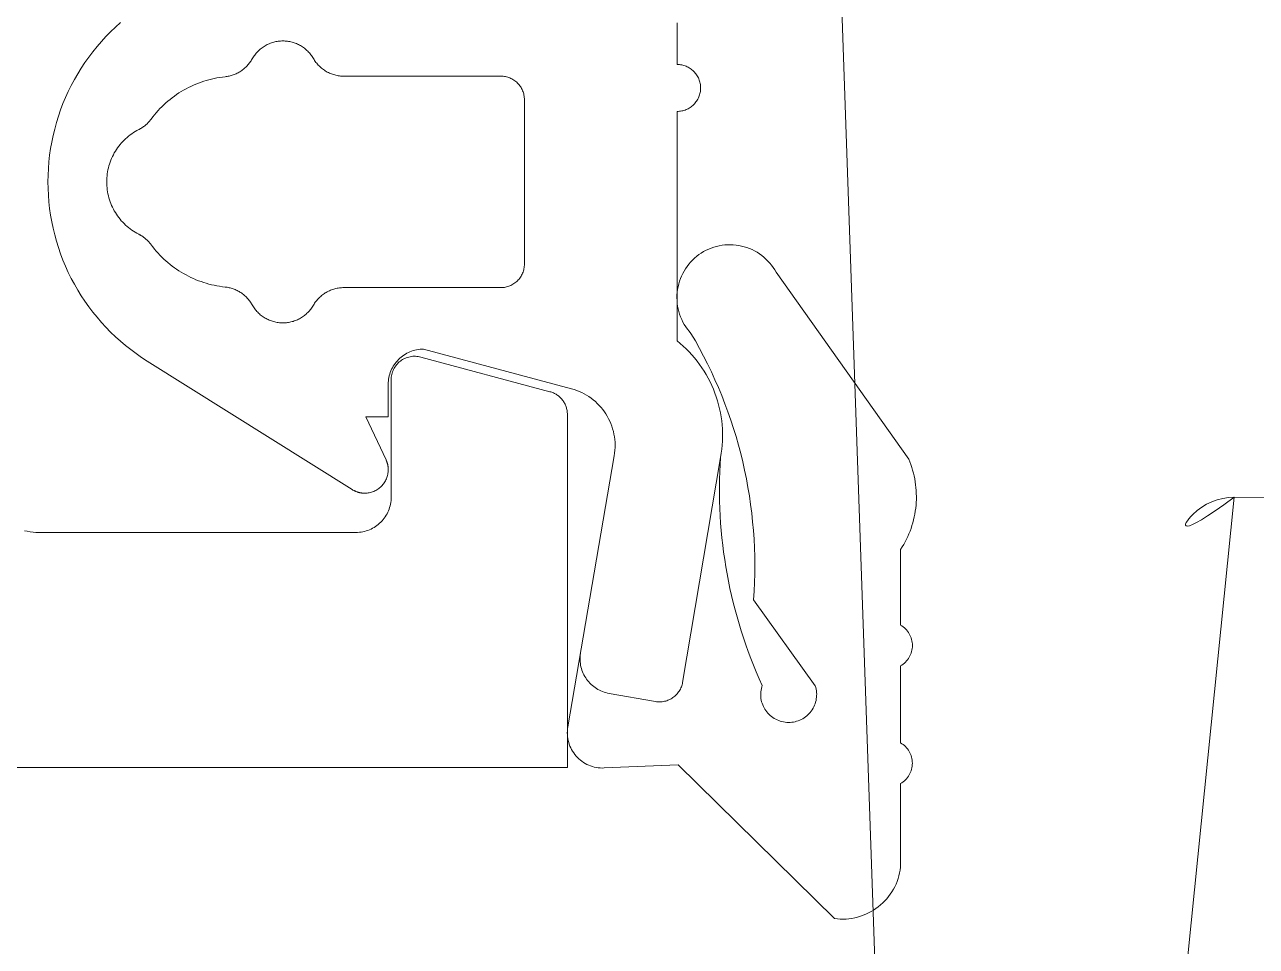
# Model space of a CAD drawing. Header units: metres. Extents: x 1838950 to 1842843, y 5171318 to 5174224.
# Drawn here: x 1841217.86673 to 1841217.87721, y 5171402.75387 to 5171402.76172 of the extents above; entities that cross this region are included whole.
import ezdxf

# ---------------------------------------------------------------- set-up
doc = ezdxf.new("R2010")
doc.units = ezdxf.units.M
doc.header["$LTSCALE"] = 0.0254
doc.layers.add('00 CHAZAL Coupe A.5', color=7, linetype='Continuous', lineweight=18)

# ---------------------------------------------------------------- blocks, each defined once
blk = doc.blocks.new('Groupe-1964-1')
at = {"layer": '00 CHAZAL Coupe A.5', "color": 7, "linetype": 'Continuous', "lineweight": 18, "flags": 128}
blk.add_lwpolyline([(1841217.880026123, 5171402.757692121), (1841217.877026125, 5171402.757695505, 0.4142142606855608), (1841217.876525561, 5171402.75719607), (1841217.876520484, 5171402.752696077, -0.4142124449182956), (1841217.876019922, 5171402.752196642), (1841217.874019922, 5171402.752198894, -0.4141942898996669), (1841217.873520486, 5171402.752699457), (1841217.873535705, 5171402.766188969, -0.4142135621367452), (1841217.874536832, 5171402.76718784), (1841217.874892419, 5171402.767187013, -0.08836677230934743), (1841217.876100702, 5171402.766970381, 0.1799709983366348), (1841217.878192591, 5171402.766975505, -0.1818182804182501)], format="xyb", dxfattribs=at)
blk = doc.blocks.new('Groupe-1965-1')
at = {"layer": '00 CHAZAL Coupe A.5', "color": 7}
blk.add_blockref('Groupe-1964-1', (0, 0), dxfattribs=at)
blk = doc.blocks.new('Groupe-1966-1')
at = {"layer": '00 CHAZAL Coupe A.5', "color": 7, "linetype": 'Continuous', "lineweight": 5, "flags": 128}
blk.add_lwpolyline([(1841217.859348706, 5171402.755396539), (1841217.871348707, 5171402.755396539), (1841217.871348707, 5171402.758401795), (1841217.871348539, 5171402.758409974), (1841217.871348037, 5171402.758418139), (1841217.871347202, 5171402.758426277), (1841217.871346035, 5171402.758434375), (1841217.871344538, 5171402.758442417), (1841217.871342713, 5171402.758450392), (1841217.871340563, 5171402.758458285), (1841217.871338092, 5171402.758466084), (1841217.871335305, 5171402.758473774), (1841217.871332206, 5171402.758481345), (1841217.871328799, 5171402.758488783), (1841217.871325091, 5171402.758496075), (1841217.871321088, 5171402.758503209), (1841217.871316796, 5171402.758510174), (1841217.871312223, 5171402.758516957), (1841217.871307377, 5171402.758523547), (1841217.871302265, 5171402.758529935), (1841217.871296897, 5171402.758536107), (1841217.87129128, 5171402.758542055), (1841217.871285425, 5171402.758547768), (1841217.871279341, 5171402.758553237), (1841217.871273039, 5171402.758558453), (1841217.871266528, 5171402.758563406), (1841217.87125982, 5171402.758568089), (1841217.871252927, 5171402.758572495), (1841217.871245859, 5171402.758576614), (1841217.871238629, 5171402.758580441), (1841217.871231248, 5171402.758583969), (1841217.871223729, 5171402.758587192), (1841217.871216085, 5171402.758590104), (1841217.871208327, 5171402.758592702), (1841217.87120047, 5171402.75859498), (1841217.87010047, 5171402.758889725), (1841217.870089328, 5171402.75889237), (1841217.870078053, 5171402.758894375), (1841217.870066681, 5171402.75889573), (1841217.87005525, 5171402.758896432), (1841217.870043798, 5171402.758896479), (1841217.870032362, 5171402.75889587), (1841217.87002098, 5171402.758894608), (1841217.870009688, 5171402.758892696), (1841217.869998525, 5171402.758890142), (1841217.869987526, 5171402.758886951), (1841217.869976728, 5171402.758883137), (1841217.869966165, 5171402.758878712), (1841217.869955873, 5171402.758873689), (1841217.869945886, 5171402.758868085), (1841217.869936236, 5171402.758861918), (1841217.869926954, 5171402.758855211), (1841217.869918072, 5171402.758847982), (1841217.869909618, 5171402.758840255), (1841217.86990162, 5171402.758832059), (1841217.869894105, 5171402.758823418), (1841217.869887096, 5171402.758814361), (1841217.869880617, 5171402.758804917), (1841217.869874689, 5171402.758795119), (1841217.869869332, 5171402.758784997), (1841217.869864563, 5171402.758774585), (1841217.869860398, 5171402.758763917), (1841217.86985685, 5171402.758753029), (1841217.869853931, 5171402.758741954), (1841217.869851651, 5171402.758730732), (1841217.869850017, 5171402.758719397), (1841217.869849034, 5171402.758707987), (1841217.869848707, 5171402.758696539), (1841217.869848707, 5171402.757696539), (1841217.869848345, 5171402.757681819), (1841217.869847262, 5171402.757667135), (1841217.869845459, 5171402.75765252), (1841217.869842942, 5171402.757638012), (1841217.869839716, 5171402.757623645), (1841217.869835789, 5171402.757609454), (1841217.86983117, 5171402.757595472), (1841217.86982587, 5171402.757581735), (1841217.869819903, 5171402.757568273), (1841217.869813283, 5171402.757555121), (1841217.869806025, 5171402.757542308), (1841217.869798147, 5171402.757529868), (1841217.869789669, 5171402.75751783), (1841217.86978061, 5171402.757506222), (1841217.869770992, 5171402.757495072), (1841217.869760839, 5171402.757484407), (1841217.869750174, 5171402.757474254), (1841217.869739024, 5171402.757464636), (1841217.869727416, 5171402.757455577), (1841217.869715377, 5171402.757447098), (1841217.869702937, 5171402.75743922), (1841217.869690126, 5171402.757431963), (1841217.869676973, 5171402.757425343), (1841217.869663511, 5171402.757419376), (1841217.869649774, 5171402.757414076), (1841217.869635792, 5171402.757409457), (1841217.869621601, 5171402.75740553), (1841217.869607233, 5171402.757402304), (1841217.869592726, 5171402.757399786), (1841217.869578112, 5171402.757397983), (1841217.869563427, 5171402.757396901), (1841217.869548707, 5171402.75739654), (1841217.866848707, 5171402.75739654), (1841217.866824173, 5171402.757397141), (1841217.866799698, 5171402.757398947), (1841217.866775341, 5171402.757401951), (1841217.866751161, 5171402.757406147), (1841217.866727216, 5171402.757411524)], dxfattribs=at)
at = {"layer": '00 CHAZAL Coupe A.5', "color": 9, "linetype": 'Continuous', "lineweight": 5, "true_color": 0xbbbbbb, "flags": 128}
for points in [[(1841217.873459599, 5171402.756090377), (1841217.872933827, 5171402.756822438), (1841217.872938605, 5171402.756896242), (1841217.872941975, 5171402.756970122), (1841217.872943938, 5171402.757044053), (1841217.872944492, 5171402.757118009), (1841217.872943636, 5171402.757191962), (1841217.872941371, 5171402.757265883), (1841217.872937698, 5171402.75733975), (1841217.872932619, 5171402.757413534), (1841217.872926135, 5171402.757487206), (1841217.872918247, 5171402.757560741), (1841217.872908961, 5171402.757634114), (1841217.872898278, 5171402.757707295), (1841217.872886203, 5171402.75778026), (1841217.872872739, 5171402.757852982), (1841217.872857892, 5171402.757925433), (1841217.872841668, 5171402.757997589), (1841217.872824072, 5171402.758069423), (1841217.87280511, 5171402.758140909), (1841217.872784789, 5171402.75821202), (1841217.872763118, 5171402.75828273), (1841217.872740102, 5171402.758353016), (1841217.872715752, 5171402.75842285), (1841217.872690076, 5171402.758492206), (1841217.872663083, 5171402.758561063), (1841217.872634783, 5171402.758629391), (1841217.872605186, 5171402.758697168), (1841217.872574303, 5171402.758764369), (1841217.872542145, 5171402.758830969), (1841217.872508724, 5171402.758896944), (1841217.872474052, 5171402.758962271), (1841217.872438142, 5171402.759026925), (1841217.872401006, 5171402.759090884), (1841217.872385291, 5171402.759108793), (1841217.872370545, 5171402.75912751), (1841217.872356812, 5171402.759146981), (1841217.872344128, 5171402.759167152), (1841217.872332531, 5171402.759187967), (1841217.872322051, 5171402.759209366), (1841217.872312719, 5171402.75923129), (1841217.872304562, 5171402.759253677), (1841217.872297601, 5171402.759276466), (1841217.872291856, 5171402.75929959), (1841217.872287343, 5171402.759322986), (1841217.872284076, 5171402.759346589), (1841217.872282063, 5171402.759370331), (1841217.87228131, 5171402.759394146), (1841217.872281819, 5171402.759417968), (1841217.872283588, 5171402.75944173), (1841217.872286613, 5171402.759465365), (1841217.872290886, 5171402.759488806), (1841217.872296393, 5171402.759511988), (1841217.872303119, 5171402.759534846), (1841217.872311047, 5171402.759557316), (1841217.872320154, 5171402.759579334), (1841217.872330413, 5171402.759600841), (1841217.872341796, 5171402.759621773), (1841217.872354272, 5171402.759642073), (1841217.872367806, 5171402.759661684), (1841217.872382358, 5171402.759680551), (1841217.872397889, 5171402.759698621), (1841217.872414355, 5171402.759715844), (1841217.87243171, 5171402.75973217), (1841217.872449905, 5171402.759747555), (1841217.872468889, 5171402.759761956), (1841217.872488608, 5171402.759775329), (1841217.872509009, 5171402.759787641), (1841217.872530032, 5171402.759798856), (1841217.87255162, 5171402.759808941), (1841217.872573711, 5171402.759817869), (1841217.872596244, 5171402.759825616), (1841217.872619156, 5171402.759832158), (1841217.872642381, 5171402.759837477), (1841217.872665856, 5171402.759841561), (1841217.872689515, 5171402.759844395), (1841217.87271329, 5171402.759845973), (1841217.872737115, 5171402.75984629), (1841217.872760924, 5171402.759845344), (1841217.872784649, 5171402.75984314), (1841217.872808224, 5171402.759839683), (1841217.872831583, 5171402.759834982), (1841217.872854661, 5171402.75982905), (1841217.872877392, 5171402.759821906), (1841217.872899713, 5171402.759813569), (1841217.872921561, 5171402.759804059), (1841217.872942875, 5171402.759793407), (1841217.872963595, 5171402.759781643), (1841217.872983663, 5171402.759768797), (1841217.873003023, 5171402.759754906), (1841217.87302162, 5171402.759740011), (1841217.873039403, 5171402.759724151), (1841217.873056321, 5171402.759707373), (1841217.873072327, 5171402.759689721), (1841217.873087375, 5171402.759671248), (1841217.873101425, 5171402.759652004), (1841217.873114436, 5171402.759632042), (1841217.873126372, 5171402.759611419), (1841217.874254496, 5171402.758020901), (1841217.874263983, 5171402.757997626), (1841217.874272751, 5171402.75797407), (1841217.874280791, 5171402.757950256), (1841217.874288097, 5171402.757926207), (1841217.874294662, 5171402.757901944), (1841217.874300479, 5171402.757877492), (1841217.874305543, 5171402.757852872), (1841217.874309849, 5171402.757828109), (1841217.874313392, 5171402.757803226), (1841217.87431617, 5171402.757778245), (1841217.874318181, 5171402.757753191), (1841217.874319421, 5171402.757728087), (1841217.874319891, 5171402.757702956), (1841217.874319589, 5171402.757677824), (1841217.874318516, 5171402.757652712), (1841217.874316672, 5171402.757627645), (1841217.87431406, 5171402.757602647), (1841217.874310682, 5171402.75757774), (1841217.874306542, 5171402.757552949), (1841217.874301642, 5171402.757528297), (1841217.874295988, 5171402.757503805), (1841217.874289585, 5171402.7574795), (1841217.87428244, 5171402.757455402), (1841217.874274558, 5171402.757431536), (1841217.874265947, 5171402.757407921), (1841217.874256615, 5171402.757384583), (1841217.874246572, 5171402.757361542), (1841217.874235827, 5171402.757338821), (1841217.874224388, 5171402.757316439), (1841217.874212269, 5171402.75729442), (1841217.874199479, 5171402.757272783), (1841217.874186032, 5171402.757251548), (1841217.874185937, 5171402.756607588), (1841217.87419705, 5171402.756600676), (1841217.874207687, 5171402.756593051), (1841217.874217802, 5171402.756584748), (1841217.874227353, 5171402.756575799), (1841217.874236298, 5171402.756566246), (1841217.8742446, 5171402.756556127), (1841217.874252221, 5171402.756545489), (1841217.874259131, 5171402.756534373), (1841217.874265299, 5171402.75652283), (1841217.874270698, 5171402.756510908), (1841217.874275306, 5171402.756498658), (1841217.874279104, 5171402.756486134), (1841217.874282074, 5171402.756473388), (1841217.874284204, 5171402.756460475), (1841217.874285485, 5171402.756447449), (1841217.874285911, 5171402.756434369), (1841217.874285481, 5171402.756421288), (1841217.874284196, 5171402.756408264), (1841217.874282062, 5171402.756395351), (1841217.874279089, 5171402.756382607), (1841217.874275288, 5171402.756370082), (1841217.874270676, 5171402.756357835), (1841217.874265273, 5171402.756345915), (1841217.874259101, 5171402.756334374), (1841217.874252188, 5171402.75632326), (1841217.874244564, 5171402.756312623), (1841217.874236259, 5171402.756302508), (1841217.874227312, 5171402.756292956), (1841217.874217758, 5171402.756284011), (1841217.87420764, 5171402.75627571), (1841217.874197, 5171402.756268089), (1841217.874185886, 5171402.756261179), (1841217.874185789, 5171402.755605258), (1841217.874196901, 5171402.755598345), (1841217.874207539, 5171402.75559072), (1841217.874217655, 5171402.755582416), (1841217.874227205, 5171402.755573468), (1841217.87423615, 5171402.755563914), (1841217.874244452, 5171402.755553797), (1841217.874252073, 5171402.755543157), (1841217.874258983, 5171402.755532042), (1841217.874265151, 5171402.755520499), (1841217.87427055, 5171402.755508577), (1841217.874275158, 5171402.755496328), (1841217.874278956, 5171402.755483802), (1841217.874281926, 5171402.755471057), (1841217.874284056, 5171402.755458144), (1841217.874285337, 5171402.755445119), (1841217.874285763, 5171402.755432039), (1841217.874285333, 5171402.755418958), (1841217.874284048, 5171402.755405934), (1841217.874281914, 5171402.755393021), (1841217.87427894, 5171402.755380276), (1841217.87427514, 5171402.755367752), (1841217.874270528, 5171402.755355504), (1841217.874265125, 5171402.755343583), (1841217.874258953, 5171402.755332042), (1841217.87425204, 5171402.755320929), (1841217.874244416, 5171402.755310292), (1841217.874236111, 5171402.755300176), (1841217.874227164, 5171402.755290626), (1841217.87421761, 5171402.75528168), (1841217.874207492, 5171402.755273379), (1841217.874196853, 5171402.755265757), (1841217.874185737, 5171402.755258848), (1841217.874185632, 5171402.754546522), (1841217.874182147, 5171402.754521955), (1841217.874177447, 5171402.75449759), (1841217.874171544, 5171402.754473489), (1841217.874164452, 5171402.75444971), (1841217.87415619, 5171402.754426312), (1841217.874146777, 5171402.754403353), (1841217.874136236, 5171402.754380889), (1841217.874124594, 5171402.754358975), (1841217.874111879, 5171402.754337667), (1841217.874098123, 5171402.754317015), (1841217.874083359, 5171402.754297071), (1841217.874067624, 5171402.754277886), (1841217.874050956, 5171402.754259503), (1841217.874033397, 5171402.75424197), (1841217.874014989, 5171402.754225329), (1841217.873995779, 5171402.754209624), (1841217.873975813, 5171402.75419489), (1841217.87395514, 5171402.754181164), (1841217.873933812, 5171402.754168482), (1841217.873911882, 5171402.754156873), (1841217.873889402, 5171402.754146366), (1841217.873866429, 5171402.754136988), (1841217.873843018, 5171402.754128761), (1841217.873819229, 5171402.754121705), (1841217.873795118, 5171402.754115839), (1841217.873770746, 5171402.754111175), (1841217.873746173, 5171402.754107727), (1841217.873721459, 5171402.754105502), (1841217.873696666, 5171402.754104506), (1841217.873671853, 5171402.754104742), (1841217.873647082, 5171402.754106208), (1841217.873622415, 5171402.754108901), (1841217.872292313, 5171402.755418115), (1841217.871661046, 5171402.75539143), (1841217.871644339, 5171402.755391189), (1841217.871627645, 5171402.755391879), (1841217.871611015, 5171402.755393498), (1841217.871594501, 5171402.755396039), (1841217.871578155, 5171402.755399496), (1841217.871562025, 5171402.755403858), (1841217.871546164, 5171402.755409111), (1841217.87153062, 5171402.755415238), (1841217.871515441, 5171402.755422222), (1841217.871500674, 5171402.75543004), (1841217.871486366, 5171402.755438669), (1841217.87147256, 5171402.755448079), (1841217.8714593, 5171402.755458244), (1841217.871446626, 5171402.755469132), (1841217.871434578, 5171402.755480709), (1841217.871423193, 5171402.755492938), (1841217.871412506, 5171402.755505783), (1841217.871402551, 5171402.755519201), (1841217.871393359, 5171402.755533153), (1841217.871384958, 5171402.755547596), (1841217.871377373, 5171402.755562483), (1841217.87137063, 5171402.755577771), (1841217.871364748, 5171402.75559341), (1841217.871359746, 5171402.755609352), (1841217.871355639, 5171402.755625548), (1841217.87135244, 5171402.755641947), (1841217.871350159, 5171402.755658499), (1841217.871348802, 5171402.755675153), (1841217.871348376, 5171402.755691855), (1841217.87134888, 5171402.755708557), (1841217.871350313, 5171402.755725203), (1841217.87135267, 5171402.755741745), (1841217.87174746, 5171402.758049671), (1841217.871750955, 5171402.758072583), (1841217.871753384, 5171402.758095633), (1841217.871754742, 5171402.758118772), (1841217.871755026, 5171402.758141948), (1841217.871754236, 5171402.758165113), (1841217.871752374, 5171402.758188216), (1841217.871749442, 5171402.758211208), (1841217.871745449, 5171402.758234039), (1841217.871740401, 5171402.758256662), (1841217.871734311, 5171402.758279024), (1841217.87172719, 5171402.758301082), (1841217.871719055, 5171402.758322786), (1841217.871709923, 5171402.758344089), (1841217.871699814, 5171402.758364947), (1841217.871688749, 5171402.758385312), (1841217.871676752, 5171402.758405143), (1841217.871663848, 5171402.758424398), (1841217.871650067, 5171402.758443034), (1841217.871635436, 5171402.758461011), (1841217.871619988, 5171402.75847829), (1841217.871603756, 5171402.758494835), (1841217.871586774, 5171402.758510611), (1841217.87156908, 5171402.758525581), (1841217.871550711, 5171402.758539717), (1841217.871531706, 5171402.758552985), (1841217.871512107, 5171402.758565358), (1841217.871491956, 5171402.758576809), (1841217.871471296, 5171402.758587316), (1841217.87145017, 5171402.758596853), (1841217.871428626, 5171402.758605401), (1841217.871406709, 5171402.758612941), (1841217.871384465, 5171402.758619457), (1841217.870123628, 5171402.758957298), (1841217.870108908, 5171402.758956936), (1841217.870094223, 5171402.758955852), (1841217.870079609, 5171402.75895405), (1841217.870065101, 5171402.758951534), (1841217.870050734, 5171402.758948307), (1841217.870036543, 5171402.75894438), (1841217.870022561, 5171402.75893976), (1841217.870008823, 5171402.758934462), (1841217.869995362, 5171402.758928495), (1841217.869982209, 5171402.758921874), (1841217.869969398, 5171402.758914616), (1841217.869956957, 5171402.758906738), (1841217.869944919, 5171402.758898259), (1841217.86993331, 5171402.7588892), (1841217.869922161, 5171402.758879582), (1841217.869911496, 5171402.75886943), (1841217.869901343, 5171402.758858765), (1841217.869891725, 5171402.758847616), (1841217.869882666, 5171402.758836007), (1841217.869874188, 5171402.758823968), (1841217.86986631, 5171402.758811528), (1841217.869859052, 5171402.758798717), (1841217.869852432, 5171402.758785564), (1841217.869846464, 5171402.758772102), (1841217.869841165, 5171402.758758364), (1841217.869836546, 5171402.758744383), (1841217.869832619, 5171402.758730191), (1841217.869829393, 5171402.758715824), (1841217.869826875, 5171402.758701317), (1841217.869825073, 5171402.758686703), (1841217.86982399, 5171402.758672018), (1841217.869823628, 5171402.758657297), (1841217.869823628, 5171402.758380897), (1841217.869634392, 5171402.758380897), (1841217.86980489, 5171402.758015263), (1841217.869806025, 5171402.758012783), (1841217.869807127, 5171402.758010289), (1841217.869808195, 5171402.758007779), (1841217.869809228, 5171402.758005256), (1841217.869810227, 5171402.758002718), (1841217.869811191, 5171402.758000167), (1841217.86981212, 5171402.757997603), (1841217.869813014, 5171402.757995026), (1841217.869813873, 5171402.757992438), (1841217.869814697, 5171402.757989839), (1841217.869815485, 5171402.757987228), (1841217.869816237, 5171402.757984607), (1841217.869816954, 5171402.757981976), (1841217.869817635, 5171402.757979335), (1841217.869818279, 5171402.757976686), (1841217.869818887, 5171402.757974027), (1841217.86981946, 5171402.75797136), (1841217.869819995, 5171402.757968687), (1841217.869820494, 5171402.757966005), (1841217.869820957, 5171402.757963317), (1841217.869821383, 5171402.757960625), (1841217.869821772, 5171402.757957925), (1841217.869822124, 5171402.757955221), (1841217.86982244, 5171402.757952513), (1841217.869822718, 5171402.757949799), (1841217.869822959, 5171402.757947084), (1841217.869823164, 5171402.757944363), (1841217.869823331, 5171402.757941642), (1841217.869823461, 5171402.757938918), (1841217.869823554, 5171402.757936193), (1841217.86982361, 5171402.757933466), (1841217.869823628, 5171402.75793074), (1841217.869823387, 5171402.757920926), (1841217.869822665, 5171402.757911135), (1841217.869821463, 5171402.757901393), (1841217.869819785, 5171402.757891721), (1841217.869817635, 5171402.757882143), (1841217.869815016, 5171402.757872682), (1841217.869811937, 5171402.757863361), (1841217.869808404, 5171402.757854202), (1841217.869804426, 5171402.757845229), (1841217.869800013, 5171402.757836459), (1841217.869795174, 5171402.757827918), (1841217.869789922, 5171402.757819625), (1841217.86978427, 5171402.757811598), (1841217.86977823, 5171402.757803861), (1841217.869771819, 5171402.757796427), (1841217.86976505, 5171402.757789318), (1841217.86975794, 5171402.757782549), (1841217.869750507, 5171402.757776137), (1841217.869742768, 5171402.757770098), (1841217.869734742, 5171402.757764446), (1841217.869726449, 5171402.757759193), (1841217.869717908, 5171402.757754355), (1841217.869709139, 5171402.757749941), (1841217.869700165, 5171402.757745964), (1841217.869691006, 5171402.75774243), (1841217.869681685, 5171402.757739351), (1841217.869672224, 5171402.757736732), (1841217.869662646, 5171402.757734582), (1841217.869652974, 5171402.757732904), (1841217.869643232, 5171402.757731702), (1841217.869633442, 5171402.757730979), (1841217.869623628, 5171402.757730738), (1841217.86962013, 5171402.757730769), (1841217.869616632, 5171402.757730862), (1841217.869613137, 5171402.757731014), (1841217.869609645, 5171402.757731229), (1841217.869606157, 5171402.757731504), (1841217.869602674, 5171402.75773184), (1841217.869599198, 5171402.757732237), (1841217.869595729, 5171402.757732695), (1841217.869592269, 5171402.757733213), (1841217.869588819, 5171402.757733791), (1841217.869585379, 5171402.75773443), (1841217.869581951, 5171402.757735129), (1841217.869578535, 5171402.757735888), (1841217.869575134, 5171402.757736708), (1841217.869571747, 5171402.757737585), (1841217.869568376, 5171402.757738522), (1841217.869565022, 5171402.757739518), (1841217.869561686, 5171402.757740573), (1841217.869558369, 5171402.757741686), (1841217.869555072, 5171402.757742856), (1841217.869551796, 5171402.757744084), (1841217.869548541, 5171402.757745369), (1841217.869545311, 5171402.75774671), (1841217.869542103, 5171402.757748109), (1841217.869538921, 5171402.757749563), (1841217.869535765, 5171402.757751073), (1841217.869532635, 5171402.757752636), (1841217.869529534, 5171402.757754256), (1841217.869526461, 5171402.757755929), (1841217.869523418, 5171402.757757656), (1841217.869520405, 5171402.757759435), (1841217.869517424, 5171402.757761267), (1841217.867771093, 5171402.75885565), (1841217.867723391, 5171402.758886605), (1841217.867676689, 5171402.75891905), (1841217.867631036, 5171402.758952954), (1841217.867586477, 5171402.758988285), (1841217.867543055, 5171402.759025005), (1841217.867500816, 5171402.759063078), (1841217.8674598, 5171402.759102467), (1841217.867420049, 5171402.75914313), (1841217.867381603, 5171402.75918503), (1841217.867344498, 5171402.759228123), (1841217.867308774, 5171402.759272368), (1841217.867274465, 5171402.759317718), (1841217.867241606, 5171402.759364129), (1841217.867210229, 5171402.759411556), (1841217.867180367, 5171402.759459948), (1841217.867152047, 5171402.759509262), (1841217.8671253, 5171402.759559444), (1841217.867100151, 5171402.759610447), (1841217.867076625, 5171402.759662219), (1841217.867054747, 5171402.759714708), (1841217.867034537, 5171402.759767861), (1841217.867016017, 5171402.759821626), (1841217.866999205, 5171402.75987595), (1841217.866984117, 5171402.759930778), (1841217.866970768, 5171402.759986055), (1841217.866959172, 5171402.760041727), (1841217.86694934, 5171402.760097736), (1841217.866941283, 5171402.760154029), (1841217.866935008, 5171402.760210548), (1841217.866930521, 5171402.760267235), (1841217.866927827, 5171402.760324039), (1841217.866926929, 5171402.760380898), (1841217.866927827, 5171402.760437757), (1841217.866930521, 5171402.760494558), (1841217.866935008, 5171402.760551247), (1841217.866941283, 5171402.760607765), (1841217.86694934, 5171402.760664058), (1841217.866959172, 5171402.760720068), (1841217.866970768, 5171402.760775738), (1841217.866984117, 5171402.760831015), (1841217.866999205, 5171402.760885843), (1841217.867016017, 5171402.760940167), (1841217.867034537, 5171402.760993932), (1841217.867054747, 5171402.761047087), (1841217.867076625, 5171402.761099576), (1841217.867100151, 5171402.761151347), (1841217.8671253, 5171402.761202349), (1841217.867152047, 5171402.761252533), (1841217.867180367, 5171402.761301845), (1841217.867210229, 5171402.761350239), (1841217.867241606, 5171402.761397665), (1841217.867274465, 5171402.761444077), (1841217.867308774, 5171402.761489427), (1841217.867344498, 5171402.76153367), (1841217.867381603, 5171402.761576764), (1841217.867420049, 5171402.761618664), (1841217.8674598, 5171402.761659329), (1841217.867500816, 5171402.761698716), (1841217.867543055, 5171402.76173679)], [(1841217.872282825, 5171402.7617338), (1841217.872282825, 5171402.761380683), (1841217.872292639, 5171402.761380442), (1841217.872302429, 5171402.761379721), (1841217.872312172, 5171402.761378519), (1841217.872321844, 5171402.761376841), (1841217.872331422, 5171402.76137469), (1841217.872340882, 5171402.761372072), (1841217.872350204, 5171402.761368992), (1841217.872359362, 5171402.761365459), (1841217.872368337, 5171402.761361482), (1841217.872377105, 5171402.761357068), (1841217.872385646, 5171402.761352229), (1841217.87239394, 5171402.761346977), (1841217.872401965, 5171402.761341325), (1841217.872409704, 5171402.761335285), (1841217.872417137, 5171402.761328873), (1841217.872424247, 5171402.761322104), (1841217.872431016, 5171402.761314995), (1841217.872437428, 5171402.761307562), (1841217.872443467, 5171402.761299822), (1841217.87244912, 5171402.761291797), (1841217.872454371, 5171402.761283504), (1841217.87245921, 5171402.761274963), (1841217.872463624, 5171402.761266194), (1841217.872467601, 5171402.76125722), (1841217.872471134, 5171402.761248061), (1841217.872474214, 5171402.76123874), (1841217.872476832, 5171402.761229279), (1841217.872478983, 5171402.761219702), (1841217.872480661, 5171402.76121003), (1841217.872481863, 5171402.761200286), (1841217.872482585, 5171402.761190496), (1841217.872482826, 5171402.761180683), (1841217.872482585, 5171402.76117087), (1841217.872481863, 5171402.761161081), (1841217.872480661, 5171402.761151338), (1841217.872478983, 5171402.761141665), (1841217.872476832, 5171402.761132088), (1841217.872474214, 5171402.761122626), (1841217.872471134, 5171402.761113305), (1841217.872467601, 5171402.761104147), (1841217.872463624, 5171402.761095172), (1841217.87245921, 5171402.761086403), (1841217.872454371, 5171402.761077863), (1841217.87244912, 5171402.76106957), (1841217.872443467, 5171402.761061544), (1841217.872437428, 5171402.761053804), (1841217.872431016, 5171402.761046371), (1841217.872424247, 5171402.761039262), (1841217.872417137, 5171402.761032494), (1841217.872409704, 5171402.761026081), (1841217.872401965, 5171402.761020041), (1841217.87239394, 5171402.761014389), (1841217.872385646, 5171402.761009138), (1841217.872377105, 5171402.761004299), (1841217.872368337, 5171402.760999885), (1841217.872359362, 5171402.760995908), (1841217.872350204, 5171402.760992374), (1841217.872340882, 5171402.760989295), (1841217.872331422, 5171402.760986677), (1841217.872321844, 5171402.760984527), (1841217.872312172, 5171402.760982848), (1841217.872302429, 5171402.760981646), (1841217.872292639, 5171402.760980925), (1841217.872282825, 5171402.760980683), (1841217.872282825, 5171402.759027906), (1841217.872309625, 5171402.759005783), (1841217.872335661, 5171402.758982769), (1841217.872360906, 5171402.758958887), (1841217.872385329, 5171402.758934167), (1841217.872408903, 5171402.758908635), (1841217.8724316, 5171402.758882321), (1841217.872453397, 5171402.758855256), (1841217.872474266, 5171402.75882747), (1841217.872494184, 5171402.758798995), (1841217.872513129, 5171402.758769863), (1841217.872531079, 5171402.758740108), (1841217.872548014, 5171402.758709762), (1841217.872563914, 5171402.758678863), (1841217.872578761, 5171402.758647444), (1841217.872592537, 5171402.75861554), (1841217.872605229, 5171402.758583191), (1841217.87261682, 5171402.758550431), (1841217.872627297, 5171402.758517298), (1841217.87263665, 5171402.75848383), (1841217.872644866, 5171402.758450064), (1841217.872651937, 5171402.758416041), (1841217.872657854, 5171402.758381798), (1841217.872662612, 5171402.758347374), (1841217.872666203, 5171402.75831281), (1841217.872668625, 5171402.758278144), (1841217.872669874, 5171402.758243416), (1841217.872669949, 5171402.758208666), (1841217.87266885, 5171402.758173933), (1841217.872666579, 5171402.758139256), (1841217.872663137, 5171402.758104677), (1841217.872658529, 5171402.758070233), (1841217.87265276, 5171402.758035965), (1841217.872648977, 5171402.757973762), (1841217.872646164, 5171402.757911508), (1841217.872644321, 5171402.757849217), (1841217.872643449, 5171402.757786906), (1841217.872643548, 5171402.757724589), (1841217.872644617, 5171402.75766228), (1841217.872646657, 5171402.757599995), (1841217.872649667, 5171402.757537751), (1841217.872653646, 5171402.75747556), (1841217.872658594, 5171402.757413438), (1841217.872664509, 5171402.757351401), (1841217.87267139, 5171402.757289465), (1841217.872679235, 5171402.757227643), (1841217.872688042, 5171402.757165951), (1841217.872697809, 5171402.757104402), (1841217.872708533, 5171402.757043014), (1841217.872720213, 5171402.756981801), (1841217.872732845, 5171402.756920777), (1841217.872746426, 5171402.756859956), (1841217.872760953, 5171402.756799356), (1841217.872776422, 5171402.756738989), (1841217.87279283, 5171402.75667887), (1841217.872810173, 5171402.756619014), (1841217.872828446, 5171402.756559435), (1841217.872847645, 5171402.756500149), (1841217.872867765, 5171402.756441168), (1841217.872888801, 5171402.756382508), (1841217.872910749, 5171402.756324183), (1841217.872933603, 5171402.756266207), (1841217.872957357, 5171402.756208594), (1841217.872982006, 5171402.756151359), (1841217.873007544, 5171402.756094513), (1841217.873003367, 5171402.756081061), (1841217.872999992, 5171402.756067386), (1841217.872997432, 5171402.756053533), (1841217.872995694, 5171402.756039555), (1841217.872994786, 5171402.756025499), (1841217.87299471, 5171402.756011412), (1841217.872995466, 5171402.755997347), (1841217.872997053, 5171402.755983351), (1841217.872999464, 5171402.755969472), (1841217.873002691, 5171402.755955761), (1841217.873006722, 5171402.755942264), (1841217.873011545, 5171402.75592903), (1841217.873017141, 5171402.755916103), (1841217.873023491, 5171402.755903529), (1841217.873030573, 5171402.755891353), (1841217.873038362, 5171402.755879615), (1841217.873046832, 5171402.75586836), (1841217.873055952, 5171402.755857625), (1841217.87306569, 5171402.755847448), (1841217.873076013, 5171402.755837863), (1841217.873086884, 5171402.755828906), (1841217.873098265, 5171402.755820606), (1841217.873110117, 5171402.755812994), (1841217.873122399, 5171402.755806096), (1841217.873135066, 5171402.755799935), (1841217.873148076, 5171402.755794534), (1841217.873161382, 5171402.755789911), (1841217.873174937, 5171402.755786083), (1841217.873188696, 5171402.755783062), (1841217.873202609, 5171402.75578086), (1841217.873216627, 5171402.755779483), (1841217.873230703, 5171402.755778939), (1841217.873244786, 5171402.755779226), (1841217.873258828, 5171402.755780345), (1841217.873272778, 5171402.755782292), (1841217.87328659, 5171402.755785061), (1841217.873300214, 5171402.755788641), (1841217.873313602, 5171402.755793019), (1841217.873326708, 5171402.755798182), (1841217.873339486, 5171402.755804109), (1841217.873351891, 5171402.755810781), (1841217.873363881, 5171402.755818176), (1841217.873375412, 5171402.755826266), (1841217.873386445, 5171402.755835023), (1841217.873396942, 5171402.755844417), (1841217.873406865, 5171402.755854414), (1841217.873416179, 5171402.755864981), (1841217.873424853, 5171402.755876079), (1841217.873432856, 5171402.755887671), (1841217.87344016, 5171402.755899716), (1841217.873446739, 5171402.755912172), (1841217.873452571, 5171402.755924993), (1841217.873457634, 5171402.755938138), (1841217.873461912, 5171402.755951559), (1841217.87346539, 5171402.755965209), (1841217.873468054, 5171402.755979041), (1841217.873469897, 5171402.755993006), (1841217.873470911, 5171402.756007055), (1841217.873471092, 5171402.75602114), (1841217.873470441, 5171402.756035211), (1841217.87346896, 5171402.75604922), (1841217.873466653, 5171402.756063115), (1841217.87346353, 5171402.756076851), (1841217.873459599, 5171402.756090377)], [(1841217.867699754, 5171402.759935485), (1841217.867703609, 5171402.759933484), (1841217.867707434, 5171402.759931427), (1841217.867711229, 5171402.759929314), (1841217.867714993, 5171402.759927148), (1841217.867718726, 5171402.759924928), (1841217.867722425, 5171402.759922653), (1841217.867726092, 5171402.759920324), (1841217.867729724, 5171402.759917943), (1841217.867733322, 5171402.75991551), (1841217.867736884, 5171402.759913024), (1841217.867740409, 5171402.759910489), (1841217.867743898, 5171402.7599079), (1841217.867747349, 5171402.759905264), (1841217.867750761, 5171402.759902576), (1841217.867754134, 5171402.759899841), (1841217.867757467, 5171402.759897056), (1841217.867760759, 5171402.759894222), (1841217.86776401, 5171402.759891342), (1841217.867767219, 5171402.759888415), (1841217.867770385, 5171402.759885442), (1841217.867773507, 5171402.759882424), (1841217.867776586, 5171402.75987936), (1841217.86777962, 5171402.759876253), (1841217.867782609, 5171402.759873101), (1841217.867785552, 5171402.759869907), (1841217.867788448, 5171402.759866671), (1841217.867791297, 5171402.759863392), (1841217.867794099, 5171402.759860074), (1841217.867796852, 5171402.759856714), (1841217.867799556, 5171402.759853316), (1841217.867802211, 5171402.759849878), (1841217.867804815, 5171402.759846403), (1841217.867818925, 5171402.759827797), (1841217.867833514, 5171402.759809564), (1841217.86784857, 5171402.759791715), (1841217.867864085, 5171402.759774262), (1841217.867880047, 5171402.759757219), (1841217.867896446, 5171402.759740595), (1841217.86791327, 5171402.759724403), (1841217.867930509, 5171402.759708651), (1841217.867948151, 5171402.759693353), (1841217.867966184, 5171402.759678517), (1841217.867984595, 5171402.759664155), (1841217.868003373, 5171402.759650274), (1841217.868022505, 5171402.759636885), (1841217.868041978, 5171402.759623999), (1841217.868061778, 5171402.759611621), (1841217.868081893, 5171402.75959976), (1841217.868102309, 5171402.759588426), (1841217.868123012, 5171402.759577625), (1841217.868143989, 5171402.759567366), (1841217.868165224, 5171402.759557652), (1841217.868186704, 5171402.759548495), (1841217.868208415, 5171402.759539897), (1841217.868230341, 5171402.759531865), (1841217.868252469, 5171402.759524404), (1841217.868274782, 5171402.759517521), (1841217.868297267, 5171402.759511219), (1841217.868319907, 5171402.759505502), (1841217.868342688, 5171402.759500374), (1841217.868365595, 5171402.759495839), (1841217.868388611, 5171402.7594919), (1841217.868411722, 5171402.759488559), (1841217.868434912, 5171402.759485819), (1841217.868443802, 5171402.759484752), (1841217.868452657, 5171402.759483418), (1841217.868461468, 5171402.759481822), (1841217.868470227, 5171402.759479963), (1841217.868478926, 5171402.759477844), (1841217.868487559, 5171402.759475466), (1841217.868496117, 5171402.759472832), (1841217.868504592, 5171402.759469943), (1841217.868512978, 5171402.759466803), (1841217.868521266, 5171402.759463414), (1841217.868529449, 5171402.759459778), (1841217.86853752, 5171402.759455901), (1841217.868545471, 5171402.759451783), (1841217.868553297, 5171402.75944743), (1841217.868560988, 5171402.759442846), (1841217.86856854, 5171402.759438035), (1841217.868575945, 5171402.759433), (1841217.868583196, 5171402.759427747), (1841217.868590287, 5171402.759422279), (1841217.868597212, 5171402.759416603), (1841217.868603964, 5171402.759410722), (1841217.868610538, 5171402.759404643), (1841217.868616927, 5171402.759398369), (1841217.868623127, 5171402.759391908), (1841217.86862913, 5171402.759385264), (1841217.868634933, 5171402.759378445), (1841217.86864053, 5171402.759371456), (1841217.868645915, 5171402.759364302), (1841217.868651085, 5171402.75935699), (1841217.868656034, 5171402.75934953), (1841217.868660758, 5171402.759341923), (1841217.868665254, 5171402.759334179), (1841217.868670255, 5171402.759325595), (1841217.868675539, 5171402.759317181), (1841217.868681097, 5171402.759308946), (1841217.868686926, 5171402.759300901), (1841217.868693018, 5171402.759293052), (1841217.868699366, 5171402.75928541), (1841217.868705964, 5171402.759277982), (1841217.868712804, 5171402.759270777), (1841217.868719879, 5171402.759263801), (1841217.868727181, 5171402.759257065), (1841217.868734702, 5171402.759250574), (1841217.868742434, 5171402.759244335), (1841217.868750368, 5171402.759238356), (1841217.868758496, 5171402.759232642), (1841217.868766808, 5171402.759227201), (1841217.868775297, 5171402.759222038), (1841217.868783951, 5171402.759217159), (1841217.868792763, 5171402.75921257), (1841217.868801721, 5171402.759208275), (1841217.868810817, 5171402.759204278), (1841217.86882004, 5171402.759200585), (1841217.86882938, 5171402.7591972), (1841217.868838828, 5171402.759194125), (1841217.868848372, 5171402.759191365), (1841217.868858002, 5171402.759188923), (1841217.868867707, 5171402.759186801), (1841217.868877478, 5171402.759185), (1841217.868887303, 5171402.759183526), (1841217.868897171, 5171402.759182377), (1841217.868907072, 5171402.759181554), (1841217.868916995, 5171402.759181062), (1841217.868926929, 5171402.759180897), (1841217.868936744, 5171402.759181058), (1841217.868946549, 5171402.75918154), (1841217.868956334, 5171402.759182341), (1841217.868966086, 5171402.759183464), (1841217.868975797, 5171402.759184904), (1841217.868985456, 5171402.759186662), (1841217.868995051, 5171402.759188734), (1841217.869004574, 5171402.759191119), (1841217.869014014, 5171402.759193815), (1841217.869023361, 5171402.759196819), (1841217.869032603, 5171402.759200126), (1841217.869041733, 5171402.759203734), (1841217.869050741, 5171402.759207638), (1841217.869059615, 5171402.759211835), (1841217.869068348, 5171402.759216321), (1841217.869076929, 5171402.759221089), (1841217.869085349, 5171402.759226136), (1841217.869093599, 5171402.759231457), (1841217.869101672, 5171402.759237044), (1841217.869109557, 5171402.759242891), (1841217.869117247, 5171402.759248994), (1841217.869124732, 5171402.759255345), (1841217.869132006, 5171402.759261938), (1841217.869139061, 5171402.759268765), (1841217.869145888, 5171402.75927582), (1841217.869152481, 5171402.759283094), (1841217.869158832, 5171402.759290579), (1841217.869164935, 5171402.759298269), (1841217.869170783, 5171402.759306154), (1841217.869176369, 5171402.759314226), (1841217.869181689, 5171402.759322477), (1841217.869186736, 5171402.759330898), (1841217.869191783, 5171402.759339318), (1841217.869197103, 5171402.759347568), (1841217.86920269, 5171402.75935564), (1841217.869208538, 5171402.759363526), (1841217.869214641, 5171402.759371215), (1841217.869220992, 5171402.759378701), (1841217.869227585, 5171402.759385975), (1841217.869234412, 5171402.759393029), (1841217.869241466, 5171402.759399856), (1841217.86924874, 5171402.759406449), (1841217.869256226, 5171402.7594128), (1841217.869263915, 5171402.759418903), (1841217.869271801, 5171402.759424752), (1841217.869279873, 5171402.759430338), (1841217.869288123, 5171402.759435657), (1841217.869296544, 5171402.759440704), (1841217.869305125, 5171402.759445474), (1841217.869313857, 5171402.759449959), (1841217.869322732, 5171402.759454156), (1841217.869331739, 5171402.759458061), (1841217.869340869, 5171402.759461669), (1841217.869350112, 5171402.759464976), (1841217.869359458, 5171402.75946798), (1841217.869368898, 5171402.759470674), (1841217.869378421, 5171402.75947306), (1841217.869388017, 5171402.759475133), (1841217.869397675, 5171402.759476891), (1841217.869407386, 5171402.759478331), (1841217.869417139, 5171402.759479452), (1841217.869426923, 5171402.759480255), (1841217.869436728, 5171402.759480737), (1841217.869446544, 5171402.759480897), (1841217.870782825, 5171402.759480897), (1841217.870792639, 5171402.759481139), (1841217.870802429, 5171402.75948186), (1841217.870812172, 5171402.759483062), (1841217.870821844, 5171402.75948474), (1841217.870831422, 5171402.75948689), (1841217.870840883, 5171402.759489508), (1841217.870850204, 5171402.759492588), (1841217.870859362, 5171402.759496122), (1841217.870868337, 5171402.759500099), (1841217.870877105, 5171402.759504513), (1841217.870885646, 5171402.759509352), (1841217.87089394, 5171402.759514604), (1841217.870901965, 5171402.759520256), (1841217.870909704, 5171402.759526295), (1841217.870917137, 5171402.759532707), (1841217.870924247, 5171402.759539476), (1841217.870931016, 5171402.759546585), (1841217.870937428, 5171402.759554019), (1841217.870943467, 5171402.759561757), (1841217.87094912, 5171402.759569783), (1841217.870954371, 5171402.759578076), (1841217.87095921, 5171402.759586617), (1841217.870963624, 5171402.759595387), (1841217.870967601, 5171402.759604361), (1841217.870971134, 5171402.75961352), (1841217.870974214, 5171402.75962284), (1841217.870976832, 5171402.759632302), (1841217.870978983, 5171402.759641879), (1841217.870980661, 5171402.759651551), (1841217.870981863, 5171402.759661294), (1841217.870982585, 5171402.759671084), (1841217.870982826, 5171402.759680897), (1841217.870982826, 5171402.761080897), (1841217.870982585, 5171402.761090711), (1841217.870981863, 5171402.761100501), (1841217.870980661, 5171402.761110242), (1841217.870978983, 5171402.761119915), (1841217.870976832, 5171402.761129493), (1841217.870974214, 5171402.761138954), (1841217.870971134, 5171402.761148276), (1841217.870967601, 5171402.761157434), (1841217.870963624, 5171402.761166409), (1841217.87095921, 5171402.761175177), (1841217.870954371, 5171402.761183717), (1841217.87094912, 5171402.761192011), (1841217.870943467, 5171402.761200037), (1841217.870937428, 5171402.761207776), (1841217.870931016, 5171402.761215209), (1841217.870924247, 5171402.761222319), (1841217.870917137, 5171402.761229088), (1841217.870909704, 5171402.7612355), (1841217.870901965, 5171402.761241539), (1841217.87089394, 5171402.761247192), (1841217.870885646, 5171402.761252443), (1841217.870877105, 5171402.761257282), (1841217.870868337, 5171402.761261695), (1841217.870859362, 5171402.761265673), (1841217.870850204, 5171402.761269206), (1841217.870840883, 5171402.761272285), (1841217.870831422, 5171402.761274903), (1841217.870821844, 5171402.761277054), (1841217.870812172, 5171402.761278733), (1841217.870802429, 5171402.761279934), (1841217.870792639, 5171402.761280656), (1841217.870782825, 5171402.761280897), (1841217.869446544, 5171402.761280897), (1841217.869436728, 5171402.761281057), (1841217.869426923, 5171402.76128154), (1841217.869417139, 5171402.761282342), (1841217.869407386, 5171402.761283464), (1841217.869397675, 5171402.761284905), (1841217.869388017, 5171402.761286661), (1841217.869378421, 5171402.761288734), (1841217.869368898, 5171402.761291119), (1841217.869359458, 5171402.761293815), (1841217.869350112, 5171402.761296818), (1841217.869340869, 5171402.761300125), (1841217.869331739, 5171402.761303733), (1841217.869322732, 5171402.761307638), (1841217.869313857, 5171402.761311836), (1841217.869305125, 5171402.761316321), (1841217.869296544, 5171402.76132109), (1841217.869288123, 5171402.761326137), (1841217.869279873, 5171402.761331456), (1841217.869271801, 5171402.761337043), (1841217.869263915, 5171402.761342891), (1841217.869256226, 5171402.761348994), (1841217.86924874, 5171402.761355345), (1841217.869241466, 5171402.761361938), (1841217.869234412, 5171402.761368765), (1841217.869227585, 5171402.761375819), (1841217.869220992, 5171402.761383094), (1841217.869214641, 5171402.761390579), (1841217.869208538, 5171402.761398269), (1841217.86920269, 5171402.761406153), (1841217.869197103, 5171402.761414226), (1841217.869191783, 5171402.761422477), (1841217.869186736, 5171402.761430897), (1841217.869181689, 5171402.761439318), (1841217.869176369, 5171402.761447567), (1841217.869170783, 5171402.761455641), (1841217.869164935, 5171402.761463526), (1841217.869158832, 5171402.761471216), (1841217.869152481, 5171402.761478701), (1841217.869145888, 5171402.761485975), (1841217.869139061, 5171402.76149303), (1841217.869132006, 5171402.761499856), (1841217.869124732, 5171402.761506448), (1841217.869117247, 5171402.7615128), (1841217.869109557, 5171402.761518903), (1841217.869101672, 5171402.761524751), (1841217.869093599, 5171402.761530338), (1841217.869085349, 5171402.761535658), (1841217.869076929, 5171402.761540704), (1841217.869068348, 5171402.761545473), (1841217.869059615, 5171402.761549959), (1841217.869050741, 5171402.761554156), (1841217.869041733, 5171402.761558061), (1841217.869032603, 5171402.761561669), (1841217.869023361, 5171402.761564976), (1841217.869014014, 5171402.761567979), (1841217.869004574, 5171402.761570675), (1841217.868995051, 5171402.76157306), (1841217.868985456, 5171402.761575133), (1841217.868975797, 5171402.76157689), (1841217.868966086, 5171402.761578331), (1841217.868956334, 5171402.761579452), (1841217.868946549, 5171402.761580255), (1841217.868936744, 5171402.761580736), (1841217.868926929, 5171402.761580897), (1841217.868916995, 5171402.761580733), (1841217.868907072, 5171402.761580239), (1841217.868897171, 5171402.761579418), (1841217.868887303, 5171402.761578269), (1841217.868877478, 5171402.761576794), (1841217.868867707, 5171402.761574994), (1841217.868858002, 5171402.761572871), (1841217.868848372, 5171402.761570428), (1841217.868838828, 5171402.761567669), (1841217.86882938, 5171402.761564596), (1841217.86882004, 5171402.761561208), (1841217.868810817, 5171402.761557516), (1841217.868801721, 5171402.76155352), (1841217.868792763, 5171402.761549224), (1841217.868783951, 5171402.761544635), (1841217.868775297, 5171402.761539755), (1841217.868766808, 5171402.761534593), (1841217.868758496, 5171402.761529152), (1841217.868750368, 5171402.761523439), (1841217.868742434, 5171402.761517459), (1841217.868734702, 5171402.761511221), (1841217.868727181, 5171402.761504729), (1841217.868719879, 5171402.761497992), (1841217.868712804, 5171402.761491017), (1841217.868705964, 5171402.761483813), (1841217.868699366, 5171402.761476384), (1841217.868693018, 5171402.761468742), (1841217.868686926, 5171402.761460894), (1841217.868681097, 5171402.761452847), (1841217.868675539, 5171402.761444613), (1841217.868670255, 5171402.7614362), (1841217.868665254, 5171402.761427616), (1841217.868660758, 5171402.761419871), (1841217.868656034, 5171402.761412265), (1841217.868651085, 5171402.761404803), (1841217.868645915, 5171402.761397492), (1841217.86864053, 5171402.761390339), (1841217.868634933, 5171402.761383348), (1841217.86862913, 5171402.76137653), (1841217.868623127, 5171402.761369887), (1841217.868616927, 5171402.761363425), (1841217.868610538, 5171402.761357152), (1841217.868603964, 5171402.761351072), (1841217.868597212, 5171402.761345191), (1841217.868590287, 5171402.761339515), (1841217.868583196, 5171402.761334048), (1841217.868575945, 5171402.761328793), (1841217.86856854, 5171402.761323759), (1841217.868560988, 5171402.761318948), (1841217.868553297, 5171402.761314363), (1841217.868545471, 5171402.761310011), (1841217.86853752, 5171402.761305894), (1841217.868529449, 5171402.761302017), (1841217.868521266, 5171402.761298382), (1841217.868512978, 5171402.761294993), (1841217.868504592, 5171402.761291852), (1841217.868496117, 5171402.761288963), (1841217.868487559, 5171402.761286329), (1841217.868478926, 5171402.76128395), (1841217.868470227, 5171402.761281831), (1841217.868461468, 5171402.761279972), (1841217.868452657, 5171402.761278376), (1841217.868443802, 5171402.761277043), (1841217.868434912, 5171402.761275975), (1841217.868411722, 5171402.761273235), (1841217.868388611, 5171402.761269894), (1841217.868365595, 5171402.761265955), (1841217.868342688, 5171402.76126142), (1841217.868319907, 5171402.761256292), (1841217.868297267, 5171402.761250576), (1841217.868274782, 5171402.761244273), (1841217.868252469, 5171402.761237389), (1841217.868230341, 5171402.761229929), (1841217.868208415, 5171402.761221898), (1841217.868186704, 5171402.7612133), (1841217.868165224, 5171402.761204141), (1841217.868143989, 5171402.761194429), (1841217.868123012, 5171402.761184169), (1841217.868102309, 5171402.761173368), (1841217.868081893, 5171402.761162034), (1841217.868061778, 5171402.761150174), (1841217.868041978, 5171402.761137796), (1841217.868022505, 5171402.761124908), (1841217.868003373, 5171402.76111152), (1841217.867984595, 5171402.76109764), (1841217.867966184, 5171402.761083277), (1841217.867948151, 5171402.761068441), (1841217.867930509, 5171402.761053142), (1841217.86791327, 5171402.761037392), (1841217.867896446, 5171402.7610212), (1841217.867880047, 5171402.761004575), (1841217.867864085, 5171402.760987531), (1841217.86784857, 5171402.760970079), (1841217.867833514, 5171402.760952231), (1841217.867818925, 5171402.760933997), (1841217.867804815, 5171402.760915392), (1841217.867802211, 5171402.760911915), (1841217.867799556, 5171402.760908479), (1841217.867796852, 5171402.76090508), (1841217.867794099, 5171402.76090172), (1841217.867791297, 5171402.760898401), (1841217.867788448, 5171402.760895124), (1841217.867785552, 5171402.760891886), (1841217.867782609, 5171402.760888693), (1841217.86777962, 5171402.760885541), (1841217.867776586, 5171402.760882434), (1841217.867773507, 5171402.76087937), (1841217.867770385, 5171402.760876351), (1841217.867767219, 5171402.760873379), (1841217.86776401, 5171402.760870452), (1841217.867760759, 5171402.760867571), (1841217.867757467, 5171402.760864738), (1841217.867754134, 5171402.760861954), (1841217.867750761, 5171402.760859217), (1841217.867747349, 5171402.760856532), (1841217.867743898, 5171402.760853893), (1841217.867740409, 5171402.760851306), (1841217.867736884, 5171402.760848769), (1841217.867733322, 5171402.760846284), (1841217.867729724, 5171402.760843851), (1841217.867726092, 5171402.76084147), (1841217.867722425, 5171402.760839142), (1841217.867718726, 5171402.760836868), (1841217.867714993, 5171402.760834646), (1841217.867711229, 5171402.760832479), (1841217.867707434, 5171402.760830367), (1841217.867703609, 5171402.76082831), (1841217.867699754, 5171402.760826309), (1841217.867684592, 5171402.760818245), (1841217.867669715, 5171402.760809665), (1841217.867655142, 5171402.760800578), (1841217.86764089, 5171402.760790997), (1841217.867626975, 5171402.760780932), (1841217.867613414, 5171402.760770395), (1841217.867600223, 5171402.760759399), (1841217.867587417, 5171402.760747956), (1841217.867575012, 5171402.76073608), (1841217.867563022, 5171402.760723785), (1841217.867551462, 5171402.760711085), (1841217.867540343, 5171402.760697997), (1841217.867529682, 5171402.760684533), (1841217.867519489, 5171402.760670712), (1841217.867509776, 5171402.76065655), (1841217.867500556, 5171402.76064206), (1841217.867491839, 5171402.760627264), (1841217.867483635, 5171402.760612177), (1841217.867475954, 5171402.760596817), (1841217.867468804, 5171402.760581203), (1841217.867462196, 5171402.760565352), (1841217.867456135, 5171402.760549283), (1841217.867450631, 5171402.760533015), (1841217.867445687, 5171402.760516569), (1841217.867441312, 5171402.760499962), (1841217.86743751, 5171402.760483216), (1841217.867434284, 5171402.760466347), (1841217.86743164, 5171402.760449378), (1841217.867429581, 5171402.760432329), (1841217.867428108, 5171402.760415219), (1841217.867427223, 5171402.760398068), (1841217.867426929, 5171402.760380898), (1841217.867427223, 5171402.760363727), (1841217.867428108, 5171402.760346576), (1841217.867429581, 5171402.760329466), (1841217.86743164, 5171402.760312416), (1841217.867434284, 5171402.760295447), (1841217.86743751, 5171402.76027858), (1841217.867441312, 5171402.760261832), (1841217.867445687, 5171402.760245225), (1841217.867450631, 5171402.760228779), (1841217.867456135, 5171402.760212511), (1841217.867462196, 5171402.760196443), (1841217.867468804, 5171402.760180592), (1841217.867475954, 5171402.760164977), (1841217.867483635, 5171402.760149617), (1841217.867491839, 5171402.76013453), (1841217.867500556, 5171402.760119733), (1841217.867509776, 5171402.760105246), (1841217.867519489, 5171402.760091081), (1841217.867529682, 5171402.760077261), (1841217.867540343, 5171402.760063798), (1841217.867551462, 5171402.760050708), (1841217.867563022, 5171402.76003801), (1841217.867575012, 5171402.760025714), (1841217.867587417, 5171402.760013839), (1841217.867600223, 5171402.760002396), (1841217.867613414, 5171402.759991399), (1841217.867626975, 5171402.759980862), (1841217.86764089, 5171402.759970797), (1841217.867655142, 5171402.759961216), (1841217.867669715, 5171402.75995213), (1841217.867684592, 5171402.75994355), (1841217.867699754, 5171402.759935485)], [(1841217.87265276, 5171402.758035965), (1841217.872329872, 5171402.756119467), (1841217.872327931, 5171402.756109845), (1841217.87232552, 5171402.75610033), (1841217.872322645, 5171402.756090944), (1841217.872319312, 5171402.75608171), (1841217.872315531, 5171402.756072651), (1841217.87231131, 5171402.756063788), (1841217.872306659, 5171402.756055144), (1841217.872301589, 5171402.756046737), (1841217.872296114, 5171402.756038589), (1841217.872290244, 5171402.756030721), (1841217.872283996, 5171402.75602315), (1841217.872277384, 5171402.756015894), (1841217.872270424, 5171402.756008972), (1841217.872263133, 5171402.756002399), (1841217.872255527, 5171402.755996192), (1841217.872247627, 5171402.755990366), (1841217.87223945, 5171402.755984935), (1841217.872231016, 5171402.75597991), (1841217.872222346, 5171402.755975307), (1841217.872213461, 5171402.755971135), (1841217.872204382, 5171402.755967402), (1841217.87219513, 5171402.75596412), (1841217.872185729, 5171402.755961296), (1841217.8721762, 5171402.755958937), (1841217.872166567, 5171402.755957047), (1841217.872156853, 5171402.755955633), (1841217.872147081, 5171402.755954698), (1841217.872137275, 5171402.755954242), (1841217.872127459, 5171402.755954269), (1841217.872117655, 5171402.755954778), (1841217.872107889, 5171402.755955767), (1841217.872098182, 5171402.755957234), (1841217.87170416, 5171402.756026706), (1841217.871689953, 5171402.756029566), (1841217.871675901, 5171402.75603311), (1841217.871662037, 5171402.756037327), (1841217.871648392, 5171402.756042209), (1841217.871634999, 5171402.756047743), (1841217.871621889, 5171402.75605392), (1841217.871609092, 5171402.756060721), (1841217.871596639, 5171402.756068134), (1841217.871584558, 5171402.756076138), (1841217.871572878, 5171402.756084716), (1841217.871561626, 5171402.756093848), (1841217.871550828, 5171402.756103514), (1841217.871540509, 5171402.756113689), (1841217.871530694, 5171402.75612435), (1841217.871521405, 5171402.756135474), (1841217.871512664, 5171402.756147034), (1841217.871504492, 5171402.756159001), (1841217.871496907, 5171402.756171349), (1841217.871489927, 5171402.75618405), (1841217.871483569, 5171402.756197072), (1841217.871477847, 5171402.756210386), (1841217.871472774, 5171402.756223962), (1841217.871468363, 5171402.756237766), (1841217.871464624, 5171402.756251767), (1841217.871461566, 5171402.756265932), (1841217.871459195, 5171402.756280228), (1841217.871457517, 5171402.756294623), (1841217.871456536, 5171402.756309082), (1841217.871456255, 5171402.756323571), (1841217.871456673, 5171402.756338056), (1841217.871457791, 5171402.756352506), (1841217.871459605, 5171402.756366883)]]:
    blk.add_lwpolyline(points, dxfattribs=at)
at = {"layer": '00 CHAZAL Coupe A.5', "color": 7}
blk.add_blockref('Groupe-1965-1', (0, 0), dxfattribs=at)

msp = doc.modelspace()

# ---------------------------------------------------------------- block references
at = {"layer": '00 CHAZAL Coupe A.5', "color": 7}
msp.add_blockref('Groupe-1966-1', (0, 0), dxfattribs=at)

doc.saveas('drawing.dxf')
